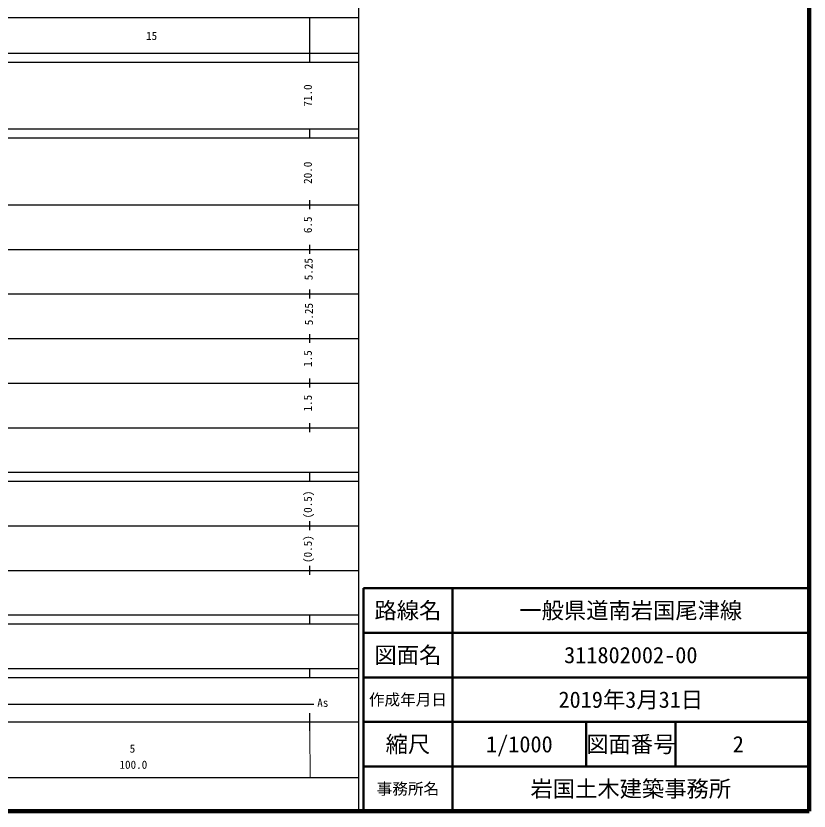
# Model space of a CAD drawing. Units: millimetres, scale not verified. Extents: x 40000 to 802321, y 20000 to 700605.
# Drawn here: x 502054 to 680000, y 20000 to 198357 of the extents above; entities that cross this region are included whole.
import ezdxf
from ezdxf.enums import TextEntityAlignment as Align

# ---------------------------------------------------------------- set-up
doc = ezdxf.new("R2010")
doc.units = ezdxf.units.MM
doc.header["$LTSCALE"] = 1000
for name, color, linetype, lineweight in [('M-TTL', 2, 'Continuous', 140), ('M-TTL-BAND', 7, 'Continuous', 25), ('M-TTL-FRAM', 2, 'Continuous', 50), ('M-TTL-LINE', 7, 'Continuous', 50), ('表記要素', 7, 'Continuous', 13)]:
    doc.layers.add(name, color=color, linetype=linetype, lineweight=lineweight)
doc.layers.add('M-TTL-TXT', color=7, linetype='Continuous')
doc.styles.add('ＭＳ ゴシック', font='')
doc.styles.get('ＭＳ ゴシック').set_extended_font_data('MS Gothic')

msp = doc.modelspace()

# ---------------------------------------------------------------- linework, layer by layer
at = {"layer": 'M-TTL'}
for p, q in [((680000, 20000), (680000, 380000)), ((40000, 20000), (680000, 20000))]:
    msp.add_line(p, q, dxfattribs=at)
at = {"layer": 'M-TTL-BAND'}
for p, q in [((579000, 20000), (579000, 370000)), ((68000, 198000), (579000, 198000)), ((568000, 188000), (568000, 198000)), ((40000, 190000), (579000, 190000)), ((40000, 188000), (579000, 188000)), ((40000, 173000), (579000, 173000)), ((568000, 171000), (568000, 173000)), ((40000, 171000), (579000, 171000)), ((568000, 155000), (568000, 157000)), ((40000, 156000), (579000, 156000)), ((568000, 145000), (568000, 147000)), ((46000, 146000), (579000, 146000)), ((52000, 136000), (579000, 136000)), ((568000, 135000), (568000, 137000)), ((568000, 125000), (568000, 127000)), ((46000, 126000), (579000, 126000)), ((52000, 116000), (579000, 116000)), ((568000, 115000), (568000, 117000)), ((46000, 106000), (579000, 106000)), ((568000, 105000), (568000, 107000)), ((40000, 96000), (579000, 96000)), ((568000, 94000), (568000, 96000)), ((40000, 94000), (579000, 94000)), ((49000, 84000), (579000, 84000)), ((568000, 83000), (568000, 85000)), ((568000, 73000), (568000, 75000)), ((40000, 74000), (579000, 74000)), ((40000, 64000), (579000, 64000)), ((568000, 62000), (568000, 64000)), ((40000, 62000), (579000, 62000)), ((40000, 52000), (579000, 52000)), ((568000, 50000), (568000, 52000)), ((40000, 50000), (579000, 50000)), ((71000, 44000), (568875, 44000)), ((568000, 38000), (568000, 42000)), ((40000, 40000), (579000, 40000)), ((68000, 27500), (579000, 27500))]:
    msp.add_line(p, q, dxfattribs=at)
at = {"layer": 'M-TTL-FRAM'}
for p, q in [((680000, 70000), (580000, 70000)), ((580000, 70000), (580000, 20000))]:
    msp.add_line(p, q, dxfattribs=at)
at = {"layer": 'M-TTL-LINE'}
for p, q in [((600000, 70000), (600000, 20000)), ((680000, 60000), (580000, 60000)), ((680000, 50000), (580000, 50000)), ((680000, 40000), (580000, 40000)), ((630000, 40000), (630000, 30000)), ((650000, 40000), (650000, 30000)), ((680000, 30000), (580000, 30000))]:
    msp.add_line(p, q, dxfattribs=at)
at = {"layer": '表記要素'}
msp.add_line((568000, 38000), (568055, 27500), dxfattribs=at)

# ---------------------------------------------------------------- texts
at = {"layer": 'M-TTL-BAND', "style": 'ＭＳ ゴシック'}
for s, p in [('15', (532500, 192405)), ('As', (570904, 42836)), ('5', (528200, 32547)), ('100.0', (528401, 28938))]:
    msp.add_text(s, height=1833, dxfattribs=at).set_placement(p, align=Align.BOTTOM_CENTER)
for s, p in [('71.0', (569000, 180500)), ('20.0', (569000, 163174)), ('6.5', (569000, 151500)), ('5.25', (569167, 141551)), ('5.25', (569237, 131468)), ('1.5', (569000, 121500)), ('1.5', (569000, 111500)), ('(0.5)', (569000, 88764)), ('(0.5)', (569000, 78764))]:
    msp.add_text(s, height=1833, rotation=90, dxfattribs=at).set_placement(p, align=Align.BOTTOM_CENTER)
at = {"layer": 'M-TTL-TXT', "style": 'ＭＳ ゴシック'}
for s, height, p in [('路線名', 3666, (590000, 65000)), ('路線名', 3666, (590000, 65000)), ('一般県道南岩国尾津線', 3666, (640000, 65000)), ('図面名', 3666, (590000, 55000)), ('図面名', 3666, (590000, 55000)), ('311802002-00', 3666, (640000, 55000)), ('作成年月日', 2566, (590000, 45000)), ('作成年月日', 2566, (590000, 45000)), ('2019年3月31日', 3666, (640000, 45000)), ('縮尺', 3666, (590000, 35000)), ('縮尺', 3666, (590000, 35000)), ('1/1000', 3666, (615000, 35000)), ('図面番号', 3666, (640000, 35000)), ('図面番号', 3666, (640000, 35000)), ('2', 3666, (664125, 35000)), ('岩国土木建築事務所', 3666, (640000, 25000)), ('事務所名', 2566, (590000, 25000)), ('事務所名', 2566, (590000, 25000))]:
    msp.add_text(s, height=height, dxfattribs=at).set_placement(p, align=Align.MIDDLE_CENTER)

doc.saveas('drawing.dxf')
